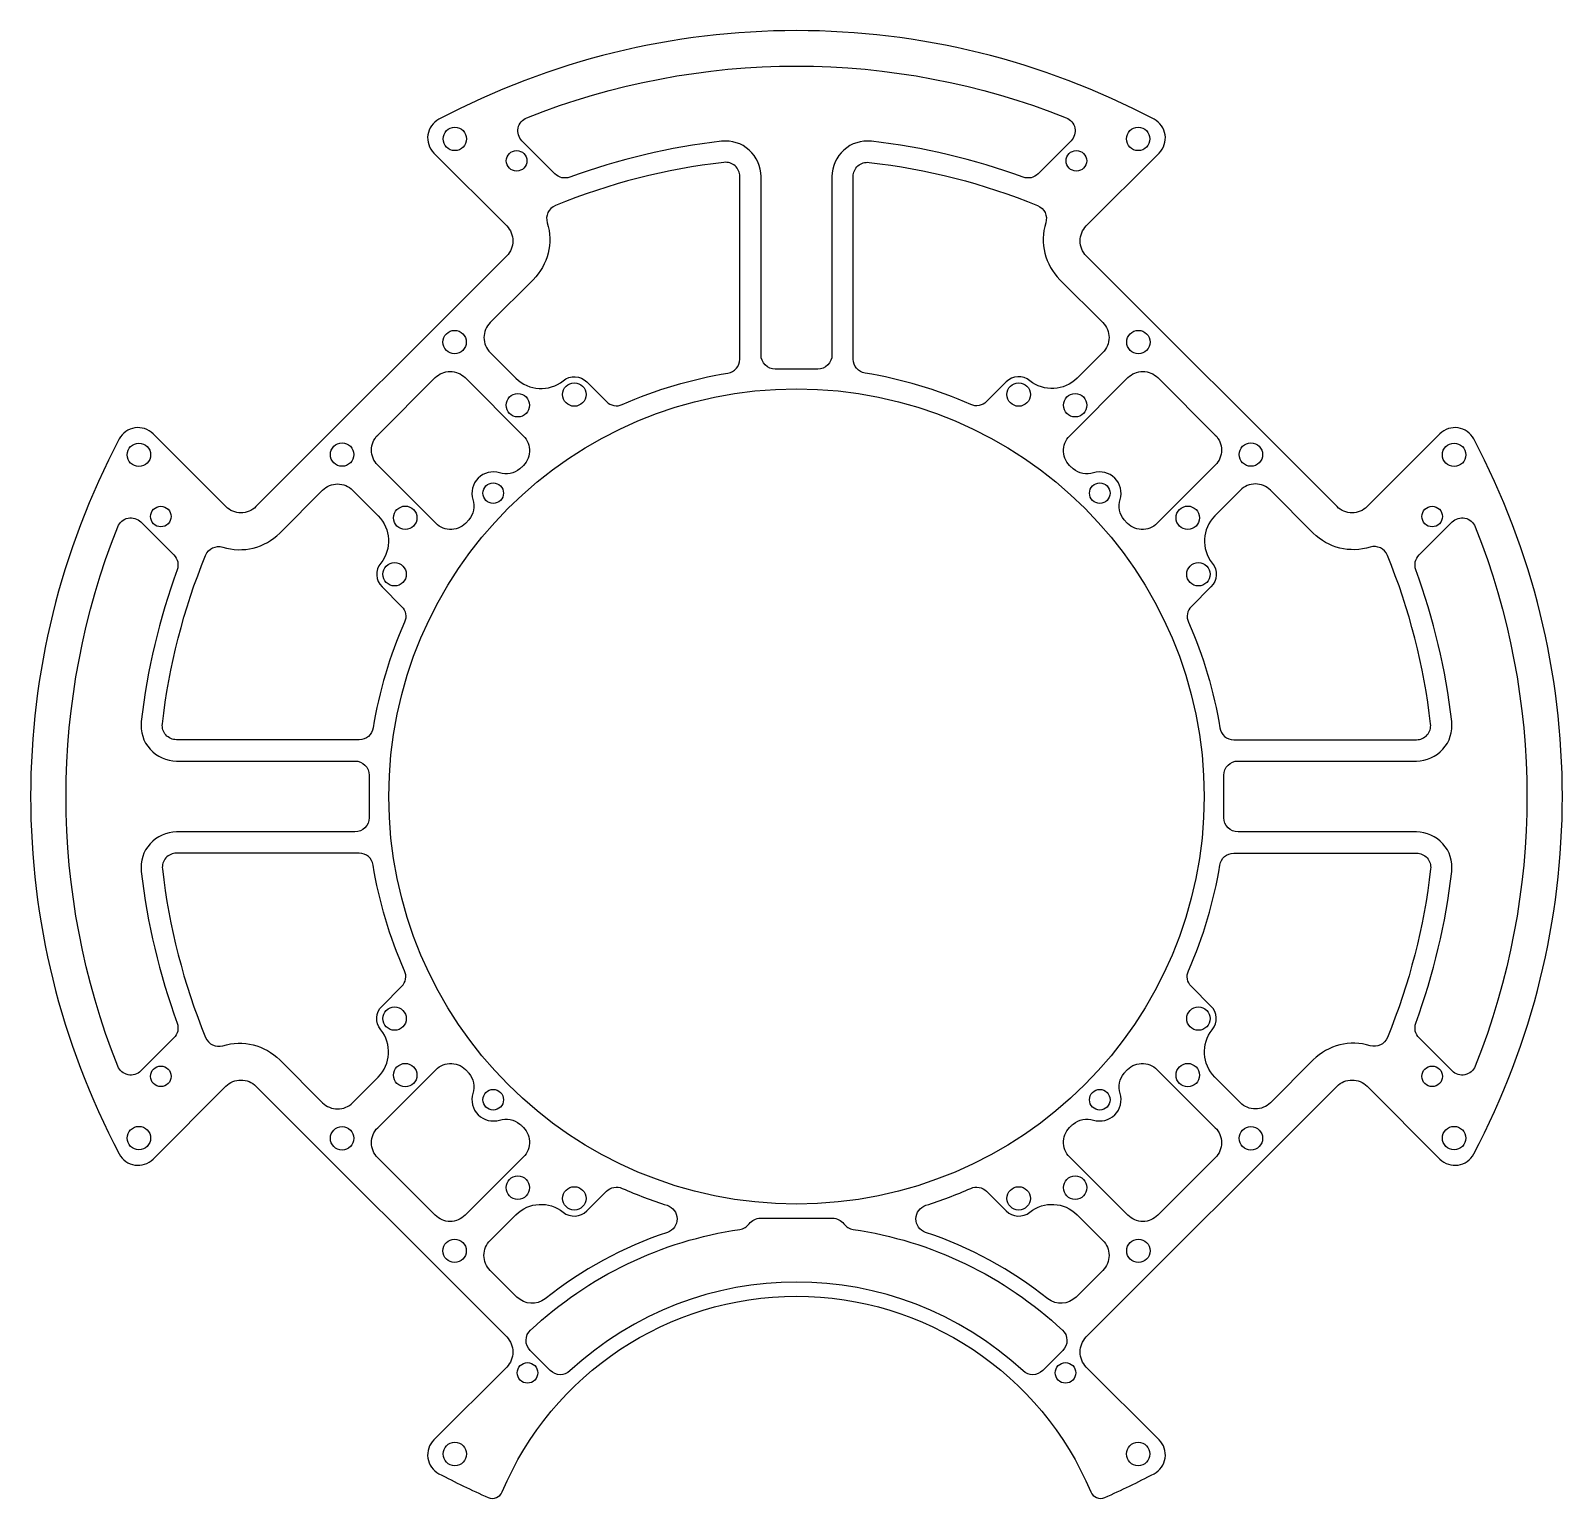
# Model space of a CAD drawing. Header units: millimetres. Extents: x -108 to 108, y -99 to 108.
import ezdxf

# ---------------------------------------------------------------- set-up
doc = ezdxf.new("R2010")
doc.units = ezdxf.units.MM
doc.layers.get('0').update_dxf_attribs({"linetype": 'CONTINUOUS'})

msp = doc.modelspace()

# ---------------------------------------------------------------- linework, layer by layer
for points in [[(-43.48, -98.86, 0.419216), (-41.49, -98.07, -0.664846), (41.49, -98.07, 0.419216), (43.48, -98.86, 0.017834), (50.42, -95.51, 0.504982), (51.14, -90.74), (40.87, -80.47, -0.414214), (40.87, -76.23), (76.23, -40.87, -0.414214), (80.47, -40.87), (90.74, -51.14, 0.504982), (95.51, -50.42, 0.247736), (95.51, 50.42, 0.504982), (90.74, 51.14), (80.47, 40.87, -0.414214), (76.23, 40.87), (40.87, 76.23, -0.414214), (40.87, 80.47), (51.14, 90.74, 0.504982), (50.42, 95.51, 0.247736), (-50.42, 95.51, 0.504982), (-51.14, 90.74), (-40.87, 80.47, -0.414214), (-40.87, 76.23), (-76.23, 40.87, -0.414214), (-80.47, 40.87), (-90.74, 51.14, 0.504982), (-95.51, 50.42, 0.247736), (-95.51, -50.42, 0.504982), (-90.74, -51.14), (-80.47, -40.87, -0.414214), (-76.23, -40.87), (-40.87, -76.23, -0.414214), (-40.87, -80.47), (-51.14, -90.74, 0.504982), (-50.42, -95.51, 0.017834)], [(10.57, 92.4, 0.447976), (5, 87.43), (5, 62.27, -0.414214), (3, 60.27), (-3, 60.27, -0.414214), (-5, 62.27), (-5, 87.43, 0.447976), (-10.57, 92.4, 0.059297), (-31.96, 87.34, -0.291942), (-34.06, 87.8), (-38.71, 92.45, -0.539181), (-38.03, 95.72, -0.191386), (38.03, 95.72, -0.539181), (38.71, 92.45), (34.06, 87.8, -0.291942), (31.96, 87.34, 0.059297)], [(-10.23, 89.42, 0.068477), (-34, 83.33, 0.3884), (-35.15, 80.89, -0.277789), (-37.14, 72.88), (-43.19, 66.84, 0.414214), (-43.19, 62.6), (-39.57, 58.98, 0.383247), (-32.9, 58.63, -0.383247), (-29.56, 58.45), (-26.79, 55.68, 0.310348), (-24.57, 55.27, -0.064477), (-9.68, 59.7, 0.367879), (-8, 61.67), (-8, 87.43, 0.447976)], [(35.15, 80.89, 0.277789), (37.14, 72.88), (43.19, 66.84, -0.414214), (43.19, 62.6), (39.57, 58.98, -0.383247), (32.9, 58.63, 0.383247), (29.56, 58.45), (26.79, 55.68, -0.310348), (24.57, 55.27, 0.064477), (9.68, 59.7, -0.367879), (8, 61.67), (8, 87.43, -0.447976), (10.23, 89.42, -0.068477), (34, 83.33, -0.3884)], [(-50.87, 38.53), (-59.06, 46.72, -0.414214), (-59.06, 50.96), (-50.96, 59.06, -0.414214), (-46.72, 59.06), (-38.53, 50.87, -0.440919), (-38.73, 46.45, 0.001606), (-39.03, 46.2, -0.256877), (-41.87, 45.63, 0.606006), (-45.63, 41.87, -0.256877), (-46.2, 39.03, 0.001606), (-46.45, 38.73, -0.440919)], [(59.06, 46.72), (50.87, 38.53, -0.440919), (46.45, 38.73, 0.001606), (46.2, 39.03, -0.256877), (45.63, 41.87, 0.606006), (41.87, 45.63, -0.256877), (39.03, 46.2, 0.001606), (38.73, 46.45, -0.440919), (38.53, 50.87), (46.72, 59.06, -0.414214), (50.96, 59.06), (59.06, 50.96, -0.414214)], [(-80.89, 35.15, 0.277789), (-72.88, 37.14), (-66.84, 43.19, -0.414214), (-62.6, 43.19), (-58.98, 39.57, -0.383247), (-58.63, 32.9, 0.383247), (-58.45, 29.56), (-55.68, 26.79, -0.310348), (-55.27, 24.57, 0.064477), (-59.7, 9.68, -0.367879), (-61.67, 8), (-87.43, 8, -0.447976), (-89.42, 10.23, -0.068477), (-83.33, 34, -0.3884)], [(89.42, 10.23, 0.068477), (83.33, 34, 0.3884), (80.89, 35.15, -0.277789), (72.88, 37.14), (66.84, 43.19, 0.414214), (62.6, 43.19), (58.98, 39.57, 0.383247), (58.63, 32.9, -0.383247), (58.45, 29.56), (55.68, 26.79, 0.310348), (55.27, 24.57, -0.064477), (59.7, 9.68, 0.367879), (61.67, 8), (87.43, 8, 0.447976)], [(-87.43, -5, 0.447976), (-92.4, -10.57, 0.059297), (-87.34, -31.96, -0.291942), (-87.8, -34.06), (-92.45, -38.71, -0.539181), (-95.72, -38.03, -0.191386), (-95.72, 38.03, -0.539181), (-92.45, 38.71), (-87.8, 34.06, -0.291942), (-87.34, 31.96, 0.059297), (-92.4, 10.57, 0.447976), (-87.43, 5), (-62.27, 5, -0.414214), (-60.27, 3), (-60.27, -3, -0.414214), (-62.27, -5)], [(92.4, -10.57, 0.447976), (87.43, -5), (62.27, -5, -0.414214), (60.27, -3), (60.27, 3, -0.414214), (62.27, 5), (87.43, 5, 0.447976), (92.4, 10.57, 0.059297), (87.34, 31.96, -0.291942), (87.8, 34.06), (92.45, 38.71, -0.539181), (95.72, 38.03, -0.191386), (95.72, -38.03, -0.539181), (92.45, -38.71), (87.8, -34.06, -0.291942), (87.34, -31.96, 0.059297)], [(-89.42, -10.23, 0.068477), (-83.33, -34, 0.3884), (-80.89, -35.15, -0.277789), (-72.88, -37.14), (-66.84, -43.19, 0.414214), (-62.6, -43.19), (-58.98, -39.57, 0.383247), (-58.63, -32.9, -0.383247), (-58.45, -29.56), (-55.68, -26.79, 0.310348), (-55.27, -24.57, -0.064477), (-59.7, -9.68, 0.367879), (-61.67, -8), (-87.43, -8, 0.447976)], [(80.89, -35.15, 0.277789), (72.88, -37.14), (66.84, -43.19, -0.414214), (62.6, -43.19), (58.98, -39.57, -0.383247), (58.63, -32.9, 0.383247), (58.45, -29.56), (55.68, -26.79, -0.310348), (55.27, -24.57, 0.064477), (59.7, -9.68, -0.367879), (61.67, -8), (87.43, -8, -0.447976), (89.42, -10.23, -0.068477), (83.33, -34, -0.3884)], [(-59.06, -46.72), (-50.87, -38.53, -0.440919), (-46.45, -38.73, 0.001606), (-46.2, -39.03, -0.256877), (-45.63, -41.87, 0.606006), (-41.87, -45.63, -0.256877), (-39.03, -46.2, 0.001606), (-38.73, -46.45, -0.440919), (-38.53, -50.87), (-46.72, -59.06, -0.414214), (-50.96, -59.06), (-59.06, -50.96, -0.414214)], [(50.87, -38.53), (59.06, -46.72, -0.414214), (59.06, -50.96), (50.96, -59.06, -0.414214), (46.72, -59.06), (38.53, -50.87, -0.440919), (38.73, -46.45, 0.001606), (39.03, -46.2, -0.256877), (41.87, -45.63, 0.606006), (45.63, -41.87, -0.256877), (46.2, -39.03, 0.001606), (46.45, -38.73, -0.440919)], [(-43.19, -62.6), (-39.57, -58.98, -0.383247), (-32.9, -58.63, 0.383247), (-29.56, -58.45), (-26.79, -55.68, -0.310348), (-24.57, -55.27, 0.027986), (-18.24, -57.66, -0.725337), (-18.21, -61.47, 0.08666), (-35.44, -70.83, -0.381053), (-39.42, -70.6), (-43.19, -66.84, -0.414214)], [(39.57, -58.98), (43.19, -62.6, -0.414214), (43.19, -66.84), (39.42, -70.6, -0.381053), (35.44, -70.83, 0.08666), (18.21, -61.47, -0.725337), (18.24, -57.66, 0.027986), (24.57, -55.27, -0.310348), (26.79, -55.68), (29.56, -58.45, 0.383247), (32.9, -58.63, -0.383247)], [(6.68, -60.28, 0.198288), (7.99, -61.06, -0.1523), (37.5, -75.25, -0.424514), (37.55, -78.13), (34.72, -80.96, -0.403156), (31.95, -81.01, 0.392182), (-31.95, -81.01, -0.403156), (-34.72, -80.96), (-37.55, -78.13, -0.424514), (-37.5, -75.25, -0.1523), (-7.99, -61.06, 0.198288), (-6.68, -60.28, -0.236465), (-5.08, -59.48), (5.08, -59.48, -0.236465)]]:
    msp.add_lwpolyline(points, format="xyb", close=True)
for centre, radius in [((-48.18, 92.73), 1.65), ((48.18, 92.73), 1.65), ((-39.47, 89.64), 1.45), ((39.47, 89.64), 1.45), ((-48.21, 64.08), 1.65), ((48.21, 64.08), 1.65), ((-31.33, 56.68), 1.65), ((31.33, 56.68), 1.65), ((0, 0), 57.48), ((-39.3, 55.17), 1.65), ((39.3, 55.17), 1.65), ((-92.73, 48.18), 1.65), ((-64.08, 48.21), 1.65), ((64.08, 48.21), 1.65), ((92.73, 48.18), 1.65), ((-42.77, 42.77), 1.45), ((42.77, 42.77), 1.45), ((-89.64, 39.47), 1.45), ((-55.17, 39.3), 1.65), ((55.17, 39.3), 1.65), ((89.64, 39.47), 1.45), ((-56.68, 31.33), 1.65), ((56.68, 31.33), 1.65), ((-56.68, -31.33), 1.65), ((56.68, -31.33), 1.65), ((-89.64, -39.47), 1.45), ((-55.17, -39.3), 1.65), ((55.17, -39.3), 1.65), ((89.64, -39.47), 1.45), ((-42.77, -42.77), 1.45), ((42.77, -42.77), 1.45), ((-92.73, -48.18), 1.65), ((-64.08, -48.21), 1.65), ((64.08, -48.21), 1.65), ((92.73, -48.18), 1.65), ((-39.3, -55.17), 1.65), ((39.3, -55.17), 1.65), ((-31.33, -56.68), 1.65), ((31.33, -56.68), 1.65), ((-48.21, -64.08), 1.65), ((48.21, -64.08), 1.65), ((-37.93, -81.29), 1.45), ((37.93, -81.29), 1.45), ((-48.18, -92.73), 1.65), ((48.18, -92.73), 1.65)]:
    msp.add_circle(centre, radius)

doc.saveas('drawing.dxf')
